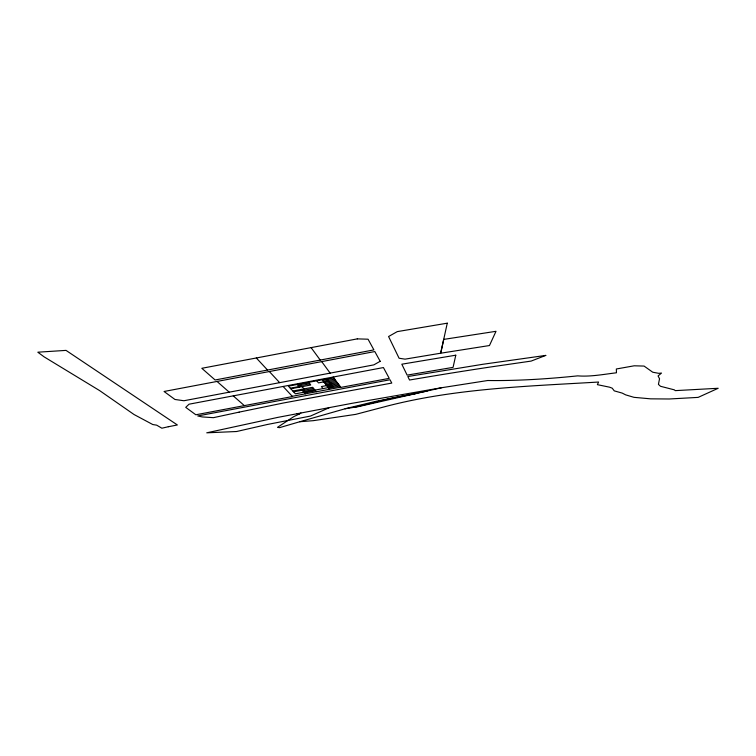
<?xml version="1.0" encoding="UTF-8"?>
<svg xmlns="http://www.w3.org/2000/svg" width="756" height="756" viewBox="0 0 756 756"><rect width="100%" height="100%" fill="white"/><g stroke="black" fill="none" stroke-linecap="round" stroke-linejoin="round"><path stroke-width="1.13" d="M299.433 413.967L300.935 413.003L351.436 403.42L441.684 387.715L487.705 380.514C517.595 380.911 547.854 378.945 577.697 375.864C590.521 376.904 603.657 374.315 616.461 372.784L616.348 368.985L634.218 365.8L644.084 366.074L652.74 372.217L658.75 373.332L661.491 373.067L658.079 375.968L659.544 378.756L658.419 384.379L660.508 386.288L674.333 389.841L675.231 390.635L718.2 388.272L698.157 397.382L669.202 398.988L650.585 398.837L634 397.335L625.647 394.859L622.216 393.101L614.25 390.861L612.218 388.187L609.572 387.185L597.382 384.653L598.601 382.035C528.142 386.231 456.633 388.319 388.008 405.868L355.745 414.364L313.286 420.667L299.754 421.744L279.512 427.66L277.471 427.357L293.687 416.669L299.433 413.967L297.08 413.73L277.858 417.378L206.738 432.819L236.609 431.515L267.303 424.494L310.433 416.074L329.37 407.635M299.754 421.744L346.031 408.505L376.705 401.134L415.97 393.583M354.772 407.21L389.548 398.658L427.301 390.994M441.684 387.715L358.675 406.567L345.076 408.798M333.831 377.943L322.453 380.098L329.588 389.274M298.44 385.985L309.771 383.84M323.37 381.27L334.71 379.134M290.304 388.215L300.378 386.316L298.554 384.228M328.539 380.986L318.465 382.895L316.773 380.778M290.814 388.764L310.735 385.002L308.798 382.678L297.429 384.823L299.452 387.129M324.277 382.441L335.57 380.306M325.184 383.604L336.429 381.478M292.865 391.022L312.634 387.289L316.358 391.769M326.072 384.757L337.28 382.64M293.602 391.825L303.543 389.954L305.282 391.958M331.355 384.7L321.404 386.571L323.02 388.603M302.428 390.531L313.579 388.423M326.961 385.9L338.13 383.783M303.402 391.646L314.515 389.548M327.849 387.025L338.962 384.927M304.375 392.751L315.441 390.663M328.718 388.149L339.794 386.061M292.27 396.314L340.625 387.185M297.08 413.73L300.935 413.003M217.029 381.449L229.238 392.184M233.264 395.87L244.339 405.622M283.113 386.467L292.468 396.531L195.842 414.779L185.73 407.361L189.047 404.195L383.424 367.558L389.245 378.359L340.786 387.412L333.169 377.036M256.331 357.985L267.548 370.053M269.344 371.536L279.663 382.659M301.446 389.406L305.339 393.848M302.088 386.637L304.063 388.915M311.094 347.618L320.242 360.064M321.697 361.604L330.145 373.124M447.268 323.181L440.682 353.213L405.055 359.147L399.083 358.24L388.575 336.524L397.259 331.619L447.268 323.181M443.715 339.397L440.682 353.213L489.463 345.539L496.012 331.308L443.715 339.397M455.783 355.197L453.071 367.369L407.134 375.118L401.814 364.203L455.783 355.197M545.775 355.405L531.147 361.084L489.784 367.095A590.02 86.798 -10 0 0 423.615 377.641L409.535 380.013L407.834 376.535L482.753 364.297L545.775 355.405M380.173 361.292L373.823 364.874L183.916 400.746L174.948 399.47L164.052 391.485L374.815 351.549L380.173 361.292M168.333 426.734L161.86 428.208L156.69 425.165L152.788 424.541L134.077 414.543L99.622 390.597L44.16 356.889L37.8 352.192L66.018 350.387L177.376 424.966L168.333 426.734M239.123 412.124L213.438 417.671L202.221 416.934L197.741 415.942L390.001 379.758L391.788 383.075L283.774 402.929L239.123 412.124M357.286 338.877L201.814 368.295L215.12 379.985L373.908 349.896L368.059 339.208L357.286 338.877M326.923 378.86L288.423 386.146L295.416 393.819L332.905 386.741L326.923 378.86"/></g></svg>
